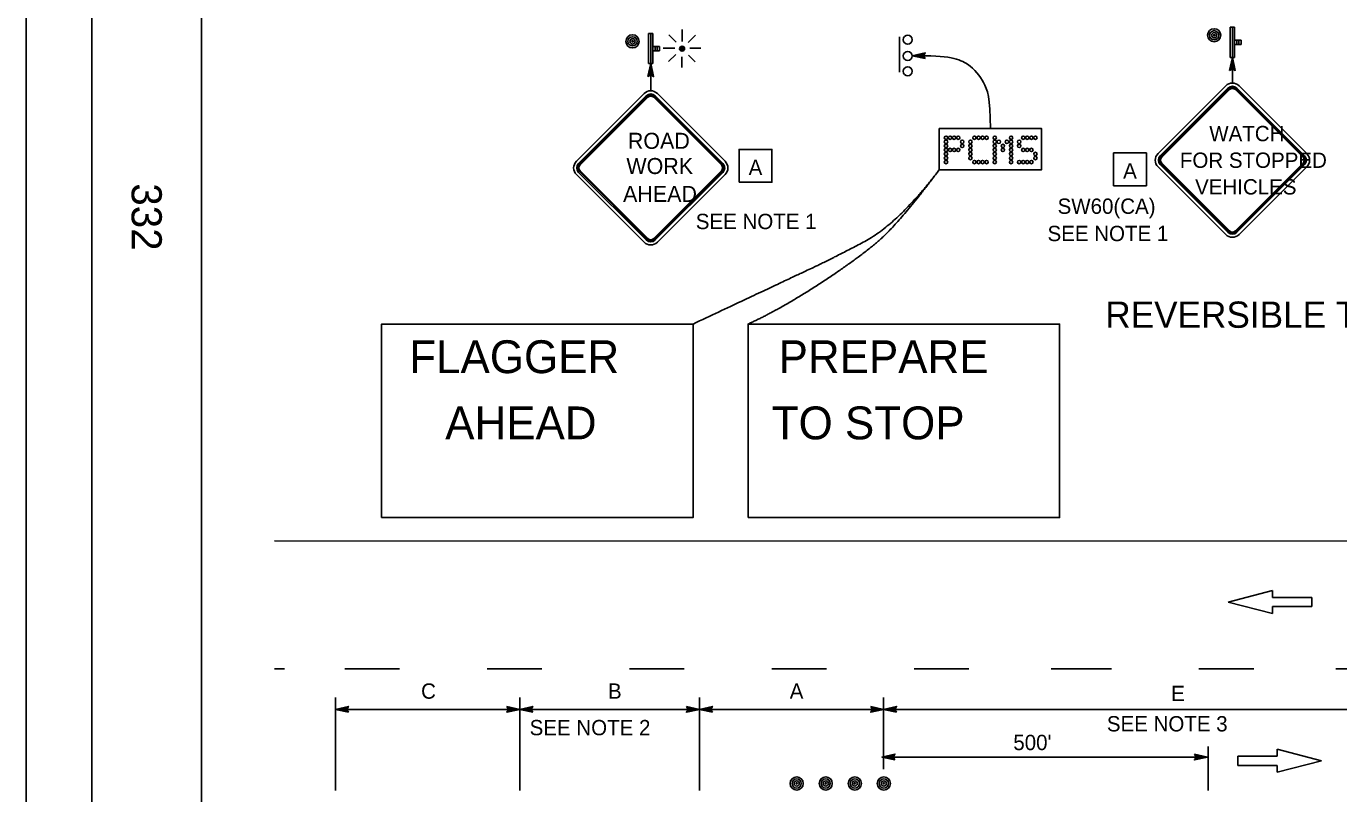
# Model space of a CAD drawing. Extents: x -893 to 867, y -474 to 712.
# Drawn here: x -893 to -294, y -142 to 209 of the extents above; entities that cross this region are included whole.
import ezdxf

# ---------------------------------------------------------------- set-up
doc = ezdxf.new("R2010")
doc.units = 0
for name, color, linetype in [('border_PLOTTING-ELEMENTS', 7, 'Continuous'), ('border_rw_22x34_Cut_Lines', 7, 'Continuous'), ('border_SHEET', 7, 'Continuous'), ('border_WITHIN-BORDER-anno', 7, 'Continuous'), ('pp_PRESENTATION', 7, 'Continuous'), ('rd_ES', 7, 'Continuous'), ('tcd_TRAFFIC-STRIPE', 7, 'Continuous'), ('temp_CONSTRUCTION-anno', 7, 'Continuous'), ('temp_TRAFFIC-CONES', 7, 'Continuous')]:
    doc.layers.add(name, color=color, linetype=linetype)

msp = doc.modelspace()

# ---------------------------------------------------------------- linework, layer by layer
at = {"layer": 'border_PLOTTING-ELEMENTS'}
for points in [[(-893.46, -474.03), (866.54, -474.03), (866.54, 711.97), (-893.46, 711.97)], [(-863.46, 668.97), (836.54, 668.97), (836.54, -431.03), (-863.46, -431.03)]]:
    msp.add_lwpolyline(points, close=True, dxfattribs=at)
at = {"layer": 'border_rw_22x34_Cut_Lines'}
msp.add_lwpolyline([(-863.46, 668.97), (836.54, 668.97), (836.54, -431.03), (-863.46, -431.03)], close=True, dxfattribs=at)
at = {"layer": 'border_SHEET'}
msp.add_line((-813.46, -406.03), (-813.46, 643.97), dxfattribs=at)
at = {"layer": 'pp_PRESENTATION'}
for p, q in [((-344.74, -53.98), (-324.41, -48.76)), ((-324.41, -48.76), (-324.41, -51.85)), ((-324.41, -51.85), (-306.48, -51.85)), ((-306.48, -51.85), (-306.48, -53.98)), ((-324.42, -59.19), (-344.74, -53.98)), ((-306.48, -56.1), (-324.42, -56.1)), ((-324.42, -56.1), (-324.42, -59.19)), ((-306.48, -53.98), (-306.48, -56.1)), ((-340.34, -126.47), (-340.34, -124.35)), ((-340.34, -124.35), (-322.4, -124.35)), ((-322.4, -124.35), (-322.4, -121.25)), ((-322.4, -121.25), (-302.08, -126.47)), ((-340.34, -128.6), (-340.34, -126.47)), ((-322.41, -128.6), (-340.34, -128.6)), ((-302.08, -126.47), (-322.41, -131.69)), ((-322.41, -131.69), (-322.41, -128.6))]:
    msp.add_line(p, q, dxfattribs=at)
at = {"layer": 'rd_ES'}
msp.add_line((-780.05, -26.05), (776.96, -26.44), dxfattribs=at)
at = {"layer": 'tcd_TRAFFIC-STRIPE'}
for points in [[(-780.05, -84.55), (-775.55, -84.55)], [(-748.04, -84.55), (-723.04, -84.55)], [(-683.04, -84.55), (-658.04, -84.55)], [(-618.04, -84.55), (-593.04, -84.55)], [(-553.04, -84.55), (-528.04, -84.55)], [(-488.04, -84.55), (-463.04, -84.55)], [(-425.45, -84.55), (-398.04, -84.55)], [(-358.04, -84.55), (-333.04, -84.55)], [(-295.51, -84.55), (-270.51, -84.55)]]:
    msp.add_lwpolyline(points, dxfattribs=at)
at = {"layer": 'temp_CONSTRUCTION-anno'}
for p, q in [((-607.35, 205.69), (-609.32, 205.69)), ((-609.32, 205.69), (-609.32, 191.91)), ((-608.34, 205.69), (-608.34, 191.91)), ((-607.35, 191.91), (-607.35, 205.69)), ((-596.74, 201.68), (-600.1, 205.04)), ((-593.96, 201.97), (-593.96, 207.48)), ((-591.21, 201.58), (-587.89, 204.9)), ((-494.7, 188), (-494.7, 204.07)), ((-341.8, 208.48), (-343.77, 208.48)), ((-343.77, 208.48), (-343.77, 194.7)), ((-342.78, 208.48), (-342.78, 194.7)), ((-341.8, 194.7), (-341.8, 208.48)), ((-607.35, 199.78), (-606.37, 199.78)), ((-607.35, 198.8), (-607.35, 198.8)), ((-606.37, 197.81), (-607.35, 197.81)), ((-606.37, 199.78), (-604.4, 199.78)), ((-606.37, 199.78), (-606.37, 197.81)), ((-604.4, 197.81), (-606.37, 197.81)), ((-605.38, 199.78), (-605.38, 197.81)), ((-604.4, 199.78), (-604.4, 197.81)), ((-597.28, 198.97), (-602.7, 198.97)), ((-590.45, 198.97), (-585.5, 198.97)), ((-341.8, 202.57), (-340.82, 202.57)), ((-341.8, 201.59), (-341.8, 201.59)), ((-340.82, 200.6), (-341.8, 200.6)), ((-340.82, 202.57), (-338.85, 202.57)), ((-340.82, 202.57), (-340.82, 200.6)), ((-338.85, 200.6), (-340.82, 200.6)), ((-339.83, 202.57), (-339.83, 200.6)), ((-338.85, 202.57), (-338.85, 200.6)), ((-607.35, 191.91), (-609.32, 191.91)), ((-608.34, 179.48), (-608.34, 191.91)), ((-596.95, 196.1), (-600.24, 192.81)), ((-594.15, 194.95), (-594.15, 190.19)), ((-591.08, 195.74), (-587.99, 192.65)), ((-341.8, 194.7), (-343.77, 194.7)), ((-342.78, 183), (-342.78, 194.7)), ((-752.25, -140.04), (-752.25, -97.62)), ((-668.14, -140.04), (-668.14, -97.62)), ((-586.13, -140.04), (-586.13, -97.62)), ((-502.02, -130.27), (-502.02, -97.62)), ((-752.25, -103), (-668.14, -103)), ((-668.14, -103), (-586.13, -103)), ((-586.13, -103), (-502.02, -103)), ((-502.02, -103), (-249.62, -103)), ((-502.77, -124.77), (-354.19, -124.77)), ((-353.81, -140.04), (-353.81, -119.94))]:
    msp.add_line(p, q, dxfattribs=at)
for points in [[(-595.14, 198.77), (-594.08, 199.82)], [(-595.12, 198.5), (-593.81, 199.81)], [(-595.06, 198.28), (-593.6, 199.74)], [(-595.05, 199.13), (-594.45, 199.74)], [(-594.96, 198.1), (-593.41, 199.64)], [(-594.84, 197.94), (-593.25, 199.52)], [(-594.69, 197.8), (-593.12, 199.37)], [(-594.51, 197.7), (-593.01, 199.2)], [(-594.3, 197.62), (-592.93, 198.99)], [(-594.06, 197.58), (-592.9, 198.74)], [(-593.74, 197.62), (-592.93, 198.43)], [(-345.83, 181.73), (-376.71, 150.85)], [(-344.81, 180.71), (-375.7, 149.83)], [(-344.47, 180.37), (-375.36, 149.49)], [(-344.13, 180.03), (-375.02, 149.15)], [(-310.53, 149.15), (-341.42, 180.03)], [(-310.19, 149.49), (-341.08, 180.37)], [(-309.85, 149.83), (-340.74, 180.71)], [(-308.84, 150.85), (-339.72, 181.73)], [(-611.39, 178.21), (-642.28, 147.33)], [(-610.37, 177.19), (-641.26, 146.31)], [(-610.03, 176.85), (-640.92, 145.97)], [(-609.69, 176.51), (-640.58, 145.63)], [(-576.09, 145.63), (-606.98, 176.51)], [(-575.75, 145.97), (-606.64, 176.85)], [(-575.41, 146.31), (-606.3, 177.19)], [(-574.4, 147.33), (-605.28, 178.21)], [(-376.71, 144.74), (-345.83, 113.85)], [(-375.7, 145.76), (-344.81, 114.87)], [(-375.36, 146.09), (-344.47, 115.21)], [(-375.02, 146.43), (-344.13, 115.55)], [(-341.42, 115.55), (-310.53, 146.43)], [(-341.08, 115.21), (-310.19, 146.09)], [(-340.74, 114.87), (-309.85, 145.76)], [(-339.72, 113.85), (-308.84, 144.74)], [(-642.28, 141.22), (-611.39, 110.33)], [(-641.26, 142.23), (-610.37, 111.35)], [(-640.92, 142.57), (-610.03, 111.69)], [(-640.58, 142.91), (-609.69, 112.03)], [(-606.98, 112.03), (-576.09, 142.91)], [(-606.64, 111.69), (-575.75, 142.57)], [(-606.3, 111.35), (-575.41, 142.23)], [(-605.28, 110.33), (-574.4, 141.22)]]:
    msp.add_lwpolyline(points, dxfattribs=at)
for points in [[(-609.7, 186.01), (-608.34, 191.91), (-607.07, 185.99), (-607.42, 186.2), (-608.34, 190.54), (-609.35, 186.22), (-608.99, 186.42), (-608.36, 189.19), (-607.76, 186.42), (-608.11, 186.63), (-608.37, 187.83), (-608.64, 186.63), (-608.37, 186.79), (-607.07, 185.99), (-608.37, 186.79)], [(-483.01, 194.19), (-488.93, 195.44), (-483.04, 196.82), (-483.25, 196.47), (-487.56, 195.46), (-483.22, 194.54), (-483.44, 194.89), (-486.21, 195.47), (-483.45, 196.12), (-483.66, 195.77), (-484.85, 195.49), (-483.65, 195.23), (-483.81, 195.5), (-483.04, 196.82), (-483.81, 195.5)], [(-344.14, 188.8), (-342.78, 194.7), (-341.51, 188.78), (-341.86, 189), (-342.78, 193.33), (-343.78, 189.01), (-343.43, 189.21), (-342.8, 191.98), (-342.2, 189.21), (-342.55, 189.42), (-342.81, 190.62), (-343.08, 189.42), (-342.81, 189.58), (-341.51, 188.78), (-342.81, 189.58)], [(-476.64, 143.41), (-429.92, 143.41), (-429.92, 162.25), (-476.64, 162.25)], [(-567.99, 137.69), (-567.99, 152.69), (-552.99, 152.69), (-552.99, 137.69)], [(-397.02, 136.12), (-397.02, 151.12), (-382.02, 151.12), (-382.02, 136.12)], [(-731.25, -15.39), (-589.03, -15.39), (-589.03, 72.95), (-731.25, 72.95)], [(-563.92, -15.39), (-421.7, -15.39), (-421.7, 72.95), (-563.92, 72.95)], [(-746.34, -104.32), (-752.25, -103), (-746.34, -101.69), (-746.55, -102.04), (-750.88, -103), (-746.55, -103.97), (-746.76, -103.62), (-749.53, -103), (-746.76, -102.39), (-746.97, -102.74), (-748.17, -103), (-746.97, -103.27), (-747.13, -103), (-746.34, -101.69), (-747.13, -103)], [(-674.04, -101.68), (-668.14, -103), (-674.04, -104.31), (-673.83, -103.96), (-669.51, -103), (-673.83, -102.03), (-673.62, -102.38), (-670.86, -103), (-673.62, -103.61), (-673.41, -103.26), (-672.21, -103), (-673.42, -102.73), (-673.25, -103), (-674.04, -104.31), (-673.25, -103)], [(-662.23, -104.32), (-668.14, -103), (-662.23, -101.69), (-662.44, -102.04), (-666.77, -103), (-662.44, -103.97), (-662.65, -103.62), (-665.42, -103), (-662.65, -102.39), (-662.86, -102.74), (-664.06, -103), (-662.86, -103.27), (-663.02, -103), (-662.23, -101.69), (-663.02, -103)], [(-592.03, -101.68), (-586.13, -103), (-592.03, -104.31), (-591.82, -103.96), (-587.5, -103), (-591.82, -102.03), (-591.62, -102.38), (-588.85, -103), (-591.61, -103.61), (-591.4, -103.26), (-590.21, -103), (-591.41, -102.73), (-591.25, -103), (-592.03, -104.31), (-591.25, -103)], [(-580.22, -104.32), (-586.13, -103), (-580.22, -101.69), (-580.43, -102.04), (-584.76, -103), (-580.43, -103.97), (-580.64, -103.62), (-583.41, -103), (-580.64, -102.39), (-580.85, -102.74), (-582.05, -103), (-580.85, -103.27), (-581.01, -103), (-580.22, -101.69), (-581.01, -103)], [(-507.92, -101.68), (-502.02, -103), (-507.92, -104.31), (-507.71, -103.96), (-503.38, -103), (-507.71, -102.03), (-507.5, -102.38), (-504.73, -103), (-507.5, -103.61), (-507.29, -103.26), (-506.09, -103), (-507.3, -102.73), (-507.13, -103), (-507.92, -104.31), (-507.13, -103)], [(-496.11, -104.32), (-502.02, -103), (-496.11, -101.69), (-496.32, -102.04), (-500.65, -103), (-496.32, -103.97), (-496.53, -103.62), (-499.3, -103), (-496.53, -102.39), (-496.74, -102.74), (-497.94, -103), (-496.74, -103.27), (-496.9, -103), (-496.11, -101.69), (-496.9, -103)], [(-496.86, -126.09), (-502.77, -124.77), (-496.86, -123.46), (-497.07, -123.81), (-501.4, -124.76), (-497.07, -125.74), (-497.28, -125.39), (-500.05, -124.77), (-497.28, -124.16), (-497.49, -124.51), (-498.69, -124.77), (-497.49, -125.04), (-497.65, -124.77), (-496.86, -123.46), (-497.65, -124.77)], [(-360.09, -123.45), (-354.19, -124.77), (-360.09, -126.08), (-359.88, -125.73), (-355.56, -124.77), (-359.88, -123.8), (-359.67, -124.15), (-356.91, -124.77), (-359.67, -125.38), (-359.46, -125.03), (-358.27, -124.77), (-359.47, -124.5), (-359.3, -124.77), (-360.09, -126.08), (-359.3, -124.77)]]:
    msp.add_lwpolyline(points, close=True, dxfattribs=at)
for centre, radius in [((-490.99, 202.83), 2.06), ((-594.02, 198.7), 1.12), ((-490.99, 195.42), 2.06), ((-490.99, 188.41), 2.06), ((-473.54, 158.05), 0.767), ((-473.54, 156.19), 0.767), ((-471.68, 158.05), 0.767), ((-469.83, 158.05), 0.767), ((-467.97, 158.05), 0.767), ((-466.12, 156.19), 0.767), ((-462.4, 156.19), 0.767), ((-460.55, 158.05), 0.767), ((-458.69, 158.05), 0.767), ((-456.83, 158.05), 0.767), ((-454.98, 158.05), 0.767), ((-451.27, 158.05), 0.767), ((-451.27, 156.19), 0.767), ((-449.41, 156.19), 0.767), ((-445.7, 156.19), 0.767), ((-443.84, 158.05), 0.767), ((-443.84, 156.19), 0.767), ((-440.13, 156.19), 0.767), ((-438.27, 158.05), 0.767), ((-436.42, 158.05), 0.767), ((-434.56, 158.05), 0.767), ((-432.7, 158.05), 0.767), ((-473.54, 154.34), 0.767), ((-473.54, 152.48), 0.767), ((-473.54, 150.63), 0.767), ((-471.68, 152.48), 0.767), ((-469.83, 152.48), 0.767), ((-467.97, 152.48), 0.767), ((-466.12, 154.34), 0.767), ((-462.4, 154.34), 0.767), ((-462.4, 152.48), 0.767), ((-462.4, 150.63), 0.767), ((-451.27, 154.34), 0.767), ((-451.27, 152.48), 0.767), ((-451.27, 150.63), 0.767), ((-447.55, 154.34), 0.767), ((-447.55, 152.48), 0.767), ((-443.84, 154.34), 0.767), ((-443.84, 152.48), 0.767), ((-443.84, 150.63), 0.767), ((-440.13, 154.34), 0.767), ((-438.27, 152.48), 0.767), ((-436.42, 152.48), 0.767), ((-434.56, 152.48), 0.767), ((-432.7, 150.63), 0.767), ((-473.54, 148.77), 0.767), ((-473.54, 146.91), 0.767), ((-462.4, 148.77), 0.767), ((-460.55, 146.91), 0.767), ((-458.69, 146.91), 0.767), ((-456.83, 146.91), 0.767), ((-454.98, 146.91), 0.767), ((-451.27, 148.77), 0.767), ((-451.27, 146.91), 0.767), ((-443.84, 148.77), 0.767), ((-443.84, 146.91), 0.767), ((-440.13, 146.91), 0.767), ((-438.27, 146.91), 0.767), ((-436.42, 146.91), 0.767), ((-434.56, 146.91), 0.767), ((-432.7, 148.77), 0.767)]:
    msp.add_circle(centre, radius, dxfattribs=at)
for centre, radius, start, end in [((-342.78, 178.68), 4.32, 45, 135), ((-342.78, 178.68), 2.88, 45, 135), ((-342.78, 178.68), 2.4, 45, 135), ((-342.78, 178.68), 1.92, 45, 135), ((-608.34, 175.16), 4.32, 45, 135), ((-608.34, 175.16), 2.88, 45, 135), ((-608.34, 175.16), 2.4, 45, 135), ((-608.34, 175.16), 1.92, 45, 135), ((-373.66, 147.79), 4.32, 135, 224.99989), ((-373.66, 147.79), 2.88, 135, 224.99989), ((-311.89, 147.79), 2.88, 315, 45), ((-311.89, 147.79), 4.32, 315, 45), ((-639.22, 144.27), 4.32, 135, 224.99989), ((-639.22, 144.27), 2.88, 135, 224.99989), ((-639.22, 144.27), 2.4, 135, 224.99989), ((-639.22, 144.27), 1.92, 135, 224.99989), ((-577.45, 144.27), 1.92, 315, 45), ((-577.45, 144.27), 2.4, 315, 45), ((-577.45, 144.27), 2.88, 315, 45), ((-577.45, 144.27), 4.32, 315, 45), ((-373.66, 147.79), 2.4, 135, 224.99989), ((-373.66, 147.79), 1.92, 135, 224.99989), ((-311.89, 147.79), 1.92, 315, 45), ((-311.89, 147.79), 2.4, 315, 45), ((-342.78, 116.91), 2.88, 225, 315), ((-342.78, 116.91), 2.4, 225, 315), ((-342.78, 116.91), 1.92, 225, 315), ((-608.34, 113.39), 4.32, 225, 315), ((-608.34, 113.39), 2.88, 225, 315), ((-608.34, 113.39), 2.4, 225, 315), ((-608.34, 113.39), 1.92, 225, 315), ((-342.78, 116.91), 4.32, 225, 315)]:
    msp.add_arc(centre, radius, start, end, dxfattribs=at)
for points, degree in [([(-453.28, 162.25), (-453.28, 176.49), (-455.95, 183.58), (-462.61, 192.1), (-471.78, 195.81), (-488.93, 195.44)], 3), ([(-476.64, 143.41), (-495.45, 118.66), (-526.76, 102.22), (-544.11, 94.15), (-589.03, 72.95)], 2), ([(-476.64, 143.41), (-494.21, 119.9), (-513.12, 103.15), (-549.38, 79.56), (-563.92, 72.95)], 2)]:
    msp.add_open_spline(points, degree=degree, dxfattribs=at)
at = {"layer": 'temp_TRAFFIC-CONES'}
for centre, radius in [((-616.65, 202.06), 3), ((-616.65, 202.06), 2.1), ((-351.09, 204.85), 3), ((-351.09, 204.85), 2.1), ((-351.09, 204.85), 1.2), ((-351.09, 204.85), 0.3), ((-616.65, 202.06), 1.2), ((-616.65, 202.06), 0.3), ((-541.71, -136.84), 3), ((-541.71, -136.84), 2.1), ((-541.71, -136.84), 1.2), ((-541.71, -136.84), 0.3), ((-528.45, -136.84), 3), ((-528.45, -136.84), 2.1), ((-528.45, -136.84), 1.2), ((-528.45, -136.84), 0.3), ((-515.18, -136.84), 3), ((-515.18, -136.84), 2.1), ((-515.18, -136.84), 1.2), ((-515.18, -136.84), 0.3), ((-501.92, -136.84), 3), ((-501.92, -136.84), 2.1), ((-501.92, -136.84), 1.2), ((-501.92, -136.84), 0.3)]:
    msp.add_circle(centre, radius, dxfattribs=at)

# ---------------------------------------------------------------- texts
at = {"layer": 'border_WITHIN-BORDER-anno'}
msp.add_text('332', height=13.779, rotation=270, dxfattribs=at).set_placement((-845.36, 137.25))
at = {"layer": 'temp_CONSTRUCTION-anno'}
for s, height, p in [('WATCH', 7, (-353.34, 156.45)), ('ROAD', 7.32, (-618.78, 152.99)), ('FOR STOPPED', 7, (-366.75, 144.29)), ('WORK', 7.32, (-619.46, 141.48)), ('A', 7, (-563.65, 140.99)), ('A', 7, (-392.67, 139.42)), ('VEHICLES', 7, (-359.82, 132.13)), ('AHEAD', 7.32, (-620.98, 128.74)), ('SW60(CA)', 7, (-422.59, 123.29)), ('SEE NOTE 1', 7, (-587.77, 116.32)), ('SEE NOTE 1', 7, (-427.19, 110.83)), ('REVERSIBLE TRAFFIC CONTROL WITH ADVANCE FLAGGER PCMS', 12, (-400.8, 71.25)), ('FLAGGER', 15, (-718.6, 50.54)), ('PREPARE', 15, (-549.97, 50.54)), ('AHEAD', 15, (-702.18, 20.31)), ('TO STOP', 15, (-553.1, 20.31)), ('C', 7, (-713.19, -98.15)), ('B', 7, (-627.86, -98.15)), ('A', 7, (-544.88, -98.15)), ('E', 7, (-370.75, -99.25)), ('SEE NOTE 2', 7, (-663.63, -114.84)), ('SEE NOTE 3', 7, (-400.1, -113.09)), ("500'", 7, (-442.81, -121.62))]:
    msp.add_text(s, height=height, dxfattribs=at).set_placement(p)

doc.saveas('drawing.dxf')
